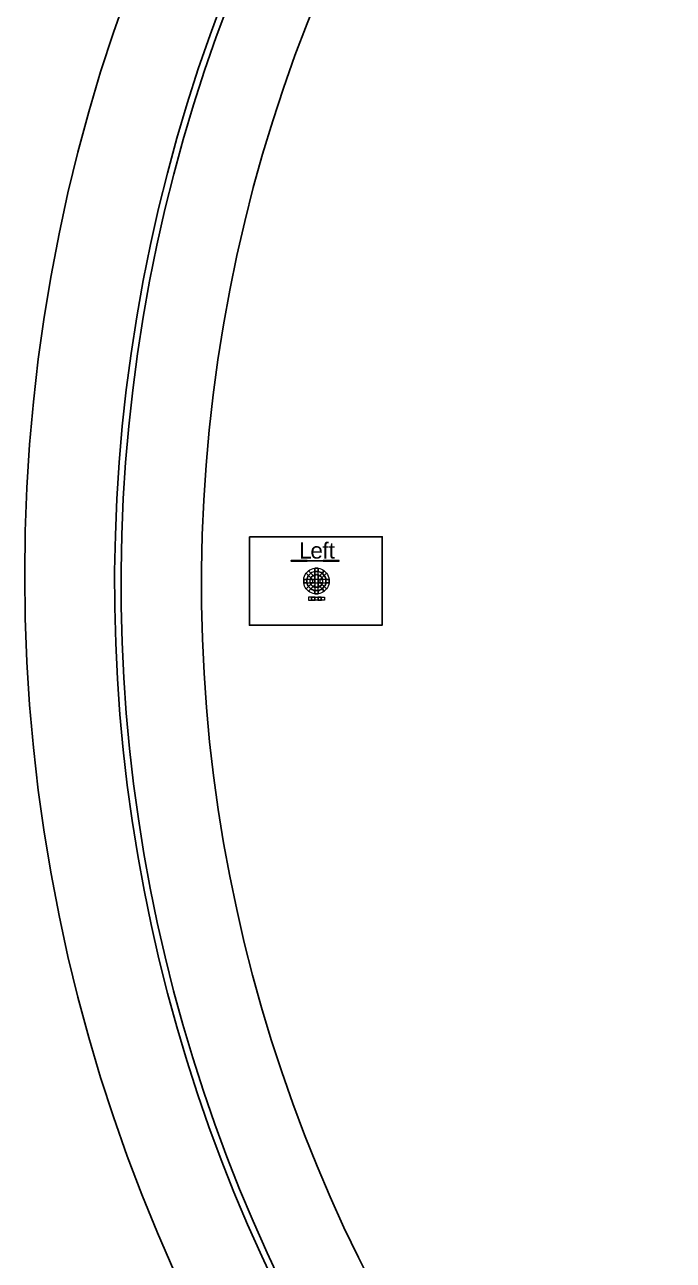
# Model space of a CAD drawing. Header units: inches. Extents: x -52997 to 52003, y -52254 to 52746.
# Drawn here: x -52997 to -32844, y -21043 to 17323 of the extents above; entities that cross this region are included whole.
import ezdxf

# ---------------------------------------------------------------- set-up
doc = ezdxf.new("R2010")
doc.units = ezdxf.units.IN
doc.header["$MEASUREMENT"] = 0
doc.layers.add('1', color=1, linetype='Continuous')
doc.layers.add('2', color=140, linetype='Continuous', lineweight=0)
doc.layers.add('3', color=90, linetype='Continuous', lineweight=0)
doc.styles.get("Standard").update_dxf_attribs({"font": 'Arial.ttf'})

msp = doc.modelspace()

# ---------------------------------------------------------------- linework, layer by layer
at = {"layer": '1'}
for points in [[(-16283, -47486), (0, -47486), (16283, -47486, 5.999107)], [(-16250, -47286), (0, -47286), (16250, -47286, 5.986812)], [(-13686, -45486), (0, -45486), (13686, -45486, 6.794322)]]:
    msp.add_lwpolyline(points, format="xyb", close=True, dxfattribs=at)
for points in [[(-46017, 1425), (-41888, 1425), (-41891, -1324), (-46017, -1324)], [(-44222, 686), (-44272, 686), (-44722, 686), (-44722, 666), (-44222, 666)], [(-43982, 343), (-43982, 444), (-43882, 444), (-43882, 343)], [(-44228, 97), (-44329, 97), (-44329, -3), (-44228, -3)], [(-44106, 292), (-44178, 363), (-44248, 293), (-44177, 221)], [(-43759, 292), (-43687, 363), (-43616, 293), (-43688, 221)], [(-43637, 97), (-43536, 97), (-43536, -3), (-43637, -3)], [(-44177, -126), (-44248, -198), (-44178, -269), (-44106, -197)], [(-43982, -248), (-43982, -350), (-43882, -350), (-43882, -248)], [(-43759, -197), (-43687, -269), (-43616, -198), (-43688, -126)]]:
    msp.add_lwpolyline(points, close=True, dxfattribs=at)
at = {"layer": '1', "linetype": 'Continuous'}
msp.add_lwpolyline([(-43982, -146), (-43982, -73), (-44034, -125, -0.127017), (-44105, -54), (-44053, -3), (-43982, -3), (-43982, 97), (-44053, 97), (-44105, 149, -0.127017), (-44034, 220), (-43982, 168), (-43982, 241, -0.127017), (-43882, 241), (-43882, 168), (-43831, 220, -0.127017), (-43760, 149), (-43812, 97), (-43882, 97), (-43882, -3), (-43812, -3), (-43760, -54, -0.127017), (-43831, -125), (-43882, -73), (-43882, -146)], format="xyb", close=True, dxfattribs=at)
for points in [[(-44082, -450), (-44082, -550), (-43982, -550), (-43982, -450)], [(-43782, -450), (-43782, -550), (-43882, -550), (-43882, -450)]]:
    msp.add_lwpolyline(points, close=True, dxfattribs=at)
at = {"layer": '1'}
msp.add_circle((-497, 246), 52500, dxfattribs=at)
at = {"layer": '2'}
for points in [[(-16283, -47486), (0, -47486), (16283, -47486, 5.999107)], [(-16250, -47286), (0, -47286), (16250, -47286, 5.986812)], [(-13686, -45486), (0, -45486), (13686, -45486, 6.794322)]]:
    msp.add_lwpolyline(points, format="xyb", close=True, dxfattribs=at)
for points in [[(-46017, 1425), (-41888, 1425), (-41891, -1324), (-46017, -1324)], [(-43722, 686), (-43722, 666), (-44222, 666), (-44222, 686), (-43772, 686)]]:
    msp.add_lwpolyline(points, close=True, dxfattribs=at)
at = {"layer": '2', "linetype": 'Continuous'}
for points in [[(-44228, 97, -0.113104), (-44177, 221), (-44105, 149, 0.070124), (-44126, 97)], [(-44106, 292), (-44034, 220, -0.070124), (-43982, 241), (-43982, 343, 0.113104)], [(-44053, 97), (-43982, 97), (-43982, 168), (-44034, 220, 0.127017), (-44105, 149)], [(-43882, 241), (-43882, 343, -0.113104), (-43759, 292), (-43831, 220, 0.070124)], [(-43882, 168), (-43882, 97), (-43812, 97), (-43760, 149, 0.127017), (-43831, 220)], [(-43760, 149), (-43688, 221, -0.113104), (-43637, 97), (-43739, 97, 0.070124)], [(-44177, -126, -0.113104), (-44228, -3), (-44126, -3, 0.070124), (-44105, -54)], [(-44106, -197), (-44034, -125, 0.070124), (-43982, -146), (-43982, -248, -0.113104)], [(-43982, -73), (-44034, -125, -0.127017), (-44105, -54), (-44053, -3), (-43982, -3)], [(-43812, -3), (-43882, -3), (-43882, -73), (-43831, -125, 0.127017), (-43760, -54)], [(-43882, -248), (-43882, -146, 0.070124), (-43831, -125), (-43759, -197, -0.113104)], [(-43688, -126), (-43760, -54, 0.070124), (-43739, -3), (-43637, -3, -0.113104)]]:
    msp.add_lwpolyline(points, format="xyb", close=True, dxfattribs=at)
for points in [[(-43982, -3), (-43882, -3), (-43882, 97), (-43982, 97)], [(-43982, -450), (-43882, -450), (-43882, -550), (-43982, -550)]]:
    msp.add_lwpolyline(points, close=True, dxfattribs=at)
at = {"layer": '2'}
msp.add_circle((-497, 246), 52500, dxfattribs=at)
at = {"layer": '3'}
for points in [[(-16283, -47486), (0, -47486), (16283, -47486, 5.999107)], [(-16283, -47486), (0, -47486), (16283, -47486, 5.999107)], [(-16250, -47286), (0, -47286), (16250, -47286, 5.986812)], [(-16250, -47286), (0, -47286), (16250, -47286, 5.986812)], [(-13686, -45486), (0, -45486), (13686, -45486, 6.794322)], [(-13686, -45486), (0, -45486), (13686, -45486, 6.794322)]]:
    msp.add_lwpolyline(points, format="xyb", close=True, dxfattribs=at)
for points in [[(-46017, 1425), (-41888, 1425), (-41891, -1324), (-46017, -1324)], [(-43722, 666), (-43222, 666), (-43222, 686), (-43722, 686)], [(-44126, -3), (-44126, 97), (-44053, 97), (-44053, -3)], [(-43982, 343), (-43982, -248), (-43882, -248), (-43882, 343)], [(-43812, -3), (-43812, 97), (-43739, 97), (-43739, -3)]]:
    msp.add_lwpolyline(points, close=True, dxfattribs=at)
at = {"layer": '3', "linetype": 'Continuous'}
for points in [[(-43982, 444), (-43982, 343, 0.113104), (-44106, 292), (-44178, 363, -0.134488)], [(-43687, 363), (-43759, 292, 0.113104), (-43882, 343), (-43882, 444, -0.134488)], [(-44248, 293), (-44177, 221, 0.113104), (-44228, 97), (-44329, 97, -0.134488)], [(-43536, 97), (-43637, 97, 0.113104), (-43688, 221), (-43616, 293, -0.134488)], [(-44329, -3), (-44228, -3, 0.113104), (-44177, -126), (-44248, -198, -0.134488)], [(-44178, -269), (-44106, -197, 0.113104), (-43982, -248), (-43982, -350, -0.134488)], [(-43882, -350), (-43882, -248, 0.113104), (-43759, -197), (-43687, -269, -0.134488)], [(-43616, -198), (-43688, -126, 0.113104), (-43637, -3), (-43536, -3, -0.134488)]]:
    msp.add_lwpolyline(points, format="xyb", close=True, dxfattribs=at)
for points in [[(-44182, -450), (-44182, -550), (-44082, -550), (-44082, -450)], [(-43682, -450), (-43682, -550), (-43782, -550), (-43782, -450)]]:
    msp.add_lwpolyline(points, close=True, dxfattribs=at)
at = {"layer": '3'}
msp.add_circle((-497, 246), 52500, dxfattribs=at)
msp.add_circle((-497, 246), 52500, dxfattribs=at)

# ---------------------------------------------------------------- texts
at = {"layer": '1', "insert": (-44470, 1246), "char_height": 500, "attachment_point": 1}
msp.add_mtext_dynamic_manual_height_columns('L', width=961.43, gutter_width=1, heights=[0], dxfattribs=at)
at = {"layer": '2', "insert": (-44120, 1246), "char_height": 500, "attachment_point": 1}
msp.add_mtext_dynamic_manual_height_columns('e', width=961.43, gutter_width=1, heights=[0], dxfattribs=at)
at = {"layer": '3', "insert": (-43745, 1246), "char_height": 500, "attachment_point": 1}
msp.add_mtext_dynamic_manual_height_columns('ft', width=961.43, gutter_width=1, heights=[0], dxfattribs=at)

doc.saveas('drawing.dxf')
